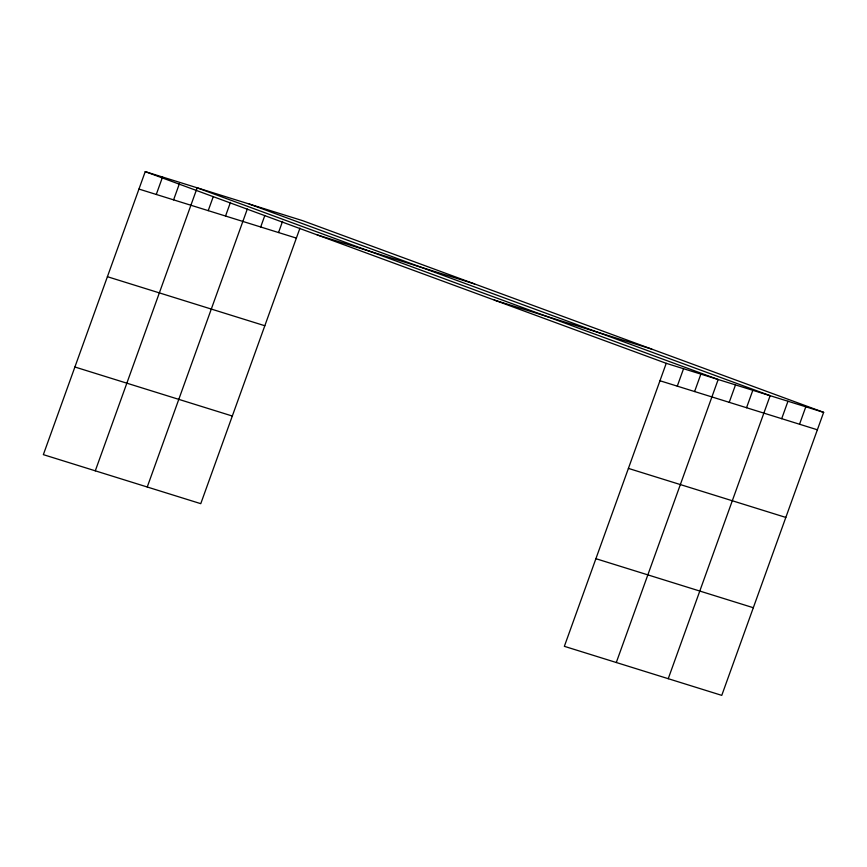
<?xml version="1.0" encoding="UTF-8"?>
<svg xmlns="http://www.w3.org/2000/svg" width="867" height="867" viewBox="0 0 867 867"><rect width="100%" height="100%" fill="white"/><g stroke="black" fill="none" stroke-linecap="round" stroke-linejoin="round"><path stroke-width="1.3" d="M823.65 412.356L666.235 363.327L564.352 646.327L721.767 695.367L823.65 412.356L302.648 220.673L145.233 171.633L43.35 454.644L200.765 503.673L299.96 228.14M156.277 194.457L162.552 177.031M173.595 199.854L179.415 183.674M95.294 470.824L197.177 187.814L718.179 379.508L616.296 662.507M208.221 210.638L213.152 196.95M225.539 216.035L230.47 202.336M147.238 487.005L247.333 208.98M260.696 226.981L264.728 215.785M278.535 232.54L282.566 221.334M677.279 386.151L683.554 368.724M694.597 391.548L700.872 374.111M729.223 402.331L735.498 384.905M746.541 407.728L752.816 390.302M668.24 678.688L770.134 395.688L249.132 204.005M781.698 418.674L787.973 401.248M799.537 424.234L805.811 406.807M317.17 234.892L474.574 283.932M138.958 189.071L296.373 238.1M494.309 300.069L651.724 349.108M659.96 380.754L817.375 429.794M107.41 276.703L264.825 325.743M628.412 468.397L785.827 517.426M74.898 367.001L232.313 416.03M595.9 558.695L753.315 607.724M145.233 171.633L666.235 363.327"/></g></svg>
